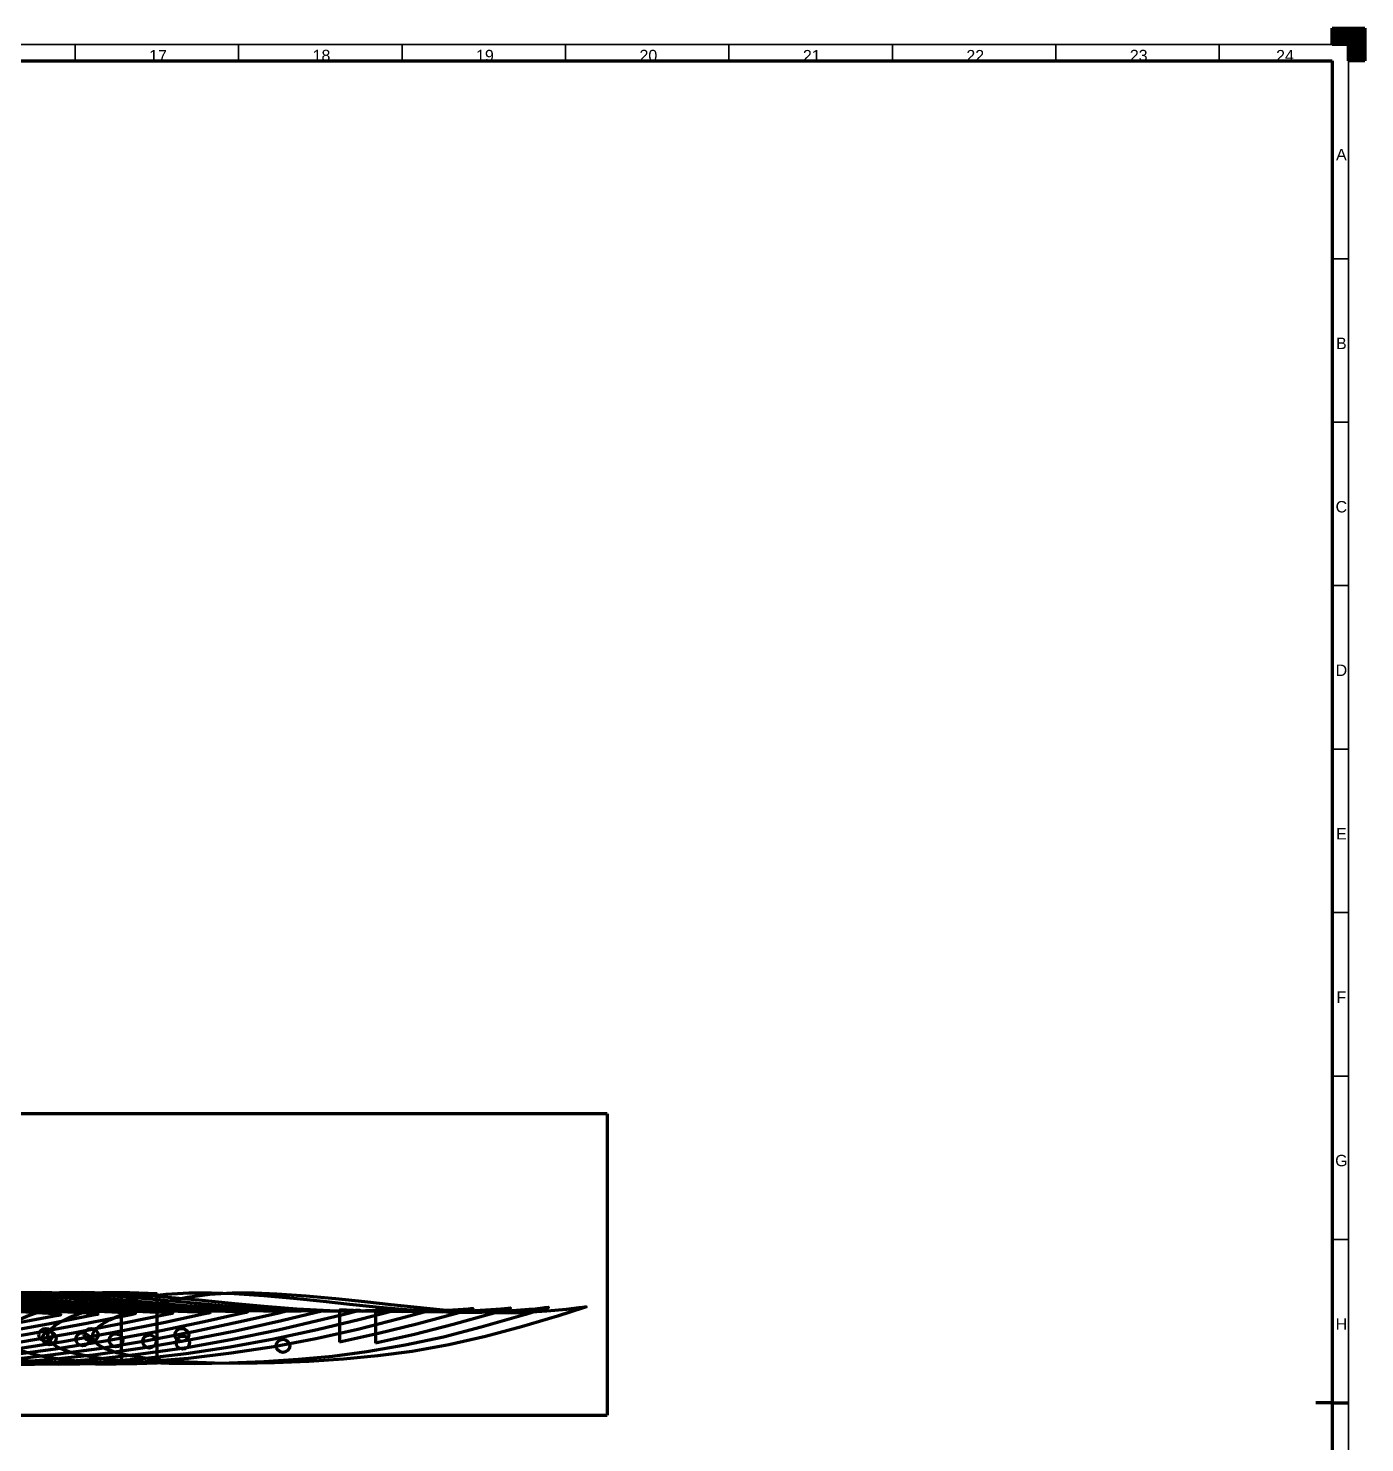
# Model space of a CAD drawing. Header units: millimetres. Extents: x 0 to 1189, y 0 to 841.
# Drawn here: x 780.2 to 1189, y 408.3 to 841 of the extents above; entities that cross this region are included whole.
import ezdxf

# ---------------------------------------------------------------- set-up
doc = ezdxf.new("R2010")
doc.units = ezdxf.units.MM
doc.layers.add('1', color=7, linetype='Continuous', true_color=0xffffff)
doc.layers.add('256', color=7, linetype='Continuous', true_color=0xffffff)
doc.styles.add('Arial', font='Arial')

# ---------------------------------------------------------------- blocks, each defined once
blk = doc.blocks.new('HATCH3')
at = {"color": 18, "lineweight": 13}
for p, q in [((1179, 840.98988), (1189, 840.98988)), ((1179, 840.94755), (1189, 840.94755)), ((1179, 840.90522), (1189, 840.90522)), ((1179, 840.86289), (1189, 840.86289)), ((1179, 840.82056), (1189, 840.82056)), ((1179, 840.77823), (1189, 840.77823)), ((1179, 840.7359), (1189, 840.7359)), ((1179, 840.69357), (1189, 840.69357)), ((1179, 840.65124), (1189, 840.65124)), ((1179, 840.60891), (1189, 840.60891)), ((1179, 840.56658), (1189, 840.56658)), ((1179, 840.52425), (1189, 840.52425)), ((1179, 840.48192), (1189, 840.48192)), ((1179, 840.43959), (1189, 840.43959)), ((1179, 840.39726), (1189, 840.39726)), ((1179, 840.35493), (1189, 840.35493)), ((1179, 840.3126), (1189, 840.3126)), ((1179, 840.27027), (1189, 840.27027)), ((1179, 840.22794), (1189, 840.22794)), ((1179, 840.18561), (1189, 840.18561)), ((1179, 840.14328), (1189, 840.14328)), ((1179, 840.10095), (1189, 840.10095)), ((1179, 840.05862), (1189, 840.05862)), ((1179, 840.01629), (1189, 840.01629)), ((1179, 839.97396), (1189, 839.97396)), ((1179, 839.93163), (1189, 839.93163)), ((1179, 839.8893), (1189, 839.8893)), ((1179, 839.84697), (1189, 839.84697)), ((1179, 839.80464), (1189, 839.80464)), ((1179, 839.76231), (1189, 839.76231)), ((1179, 839.71998), (1189, 839.71998)), ((1179, 839.67765), (1189, 839.67765)), ((1179, 839.63532), (1189, 839.63532)), ((1179, 839.59299), (1189, 839.59299)), ((1179, 839.55066), (1189, 839.55066)), ((1179, 839.50833), (1189, 839.50833)), ((1179, 839.466), (1189, 839.466)), ((1179, 839.42367), (1189, 839.42367)), ((1179, 839.38134), (1189, 839.38134)), ((1179, 839.33901), (1189, 839.33901)), ((1179, 839.29668), (1189, 839.29668)), ((1179, 839.25435), (1189, 839.25435)), ((1179, 839.21202), (1189, 839.21202)), ((1179, 839.16969), (1189, 839.16969)), ((1179, 839.12736), (1189, 839.12736)), ((1179, 839.08503), (1189, 839.08503)), ((1179, 839.0427), (1189, 839.0427)), ((1179, 839.00037), (1189, 839.00037)), ((1179, 838.95804), (1189, 838.95804)), ((1179, 838.91571), (1189, 838.91571)), ((1179, 838.87338), (1189, 838.87338)), ((1179, 838.83105), (1189, 838.83105)), ((1179, 838.78872), (1189, 838.78872)), ((1179, 838.74639), (1189, 838.74639)), ((1179, 838.70406), (1189, 838.70406)), ((1179, 838.66173), (1189, 838.66173)), ((1179, 838.6194), (1189, 838.6194)), ((1179, 838.57707), (1189, 838.57707)), ((1179, 838.53474), (1189, 838.53474)), ((1179, 838.49241), (1189, 838.49241)), ((1179, 838.45008), (1189, 838.45008)), ((1179, 838.40775), (1189, 838.40775)), ((1179, 838.36542), (1189, 838.36542)), ((1179, 838.32309), (1189, 838.32309)), ((1179, 838.28076), (1189, 838.28076)), ((1179, 838.23843), (1189, 838.23843)), ((1179, 838.1961), (1189, 838.1961)), ((1179, 838.15377), (1189, 838.15377)), ((1179, 838.11144), (1189, 838.11144)), ((1179, 838.06911), (1189, 838.06911)), ((1179, 838.02678), (1189, 838.02678)), ((1179, 837.98445), (1189, 837.98445)), ((1179, 837.94212), (1189, 837.94212)), ((1179, 837.89979), (1189, 837.89979)), ((1179, 837.85746), (1189, 837.85746)), ((1179, 837.81513), (1189, 837.81513)), ((1179, 837.7728), (1189, 837.7728)), ((1179, 837.73047), (1189, 837.73047)), ((1179, 837.68814), (1189, 837.68814)), ((1179, 837.64581), (1189, 837.64581)), ((1179, 837.60348), (1189, 837.60348)), ((1179, 837.56115), (1189, 837.56115)), ((1179, 837.51882), (1189, 837.51882)), ((1179, 837.47649), (1189, 837.47649)), ((1179, 837.43416), (1189, 837.43416)), ((1179, 837.39183), (1189, 837.39183)), ((1179, 837.3495), (1189, 837.3495)), ((1179, 837.30717), (1189, 837.30717)), ((1179, 837.26484), (1189, 837.26484)), ((1179, 837.22251), (1189, 837.22251)), ((1179, 837.18018), (1189, 837.18018)), ((1179, 837.13785), (1189, 837.13785)), ((1179, 837.09552), (1189, 837.09552)), ((1179, 837.05319), (1189, 837.05319)), ((1179, 837.01086), (1189, 837.01086)), ((1179, 836.96853), (1189, 836.96853)), ((1179, 836.9262), (1189, 836.9262)), ((1179, 836.88387), (1189, 836.88387)), ((1179, 836.84154), (1189, 836.84154)), ((1179, 836.79921), (1189, 836.79921)), ((1179, 836.75688), (1189, 836.75688)), ((1179, 836.71455), (1189, 836.71455)), ((1179, 836.67222), (1189, 836.67222)), ((1179, 836.62989), (1189, 836.62989)), ((1179, 836.58756), (1189, 836.58756)), ((1179, 836.54523), (1189, 836.54523)), ((1179, 836.5029), (1189, 836.5029)), ((1179, 836.46057), (1189, 836.46057)), ((1179, 836.41824), (1189, 836.41824)), ((1179, 836.37591), (1189, 836.37591)), ((1179, 836.33358), (1189, 836.33358)), ((1179, 836.29125), (1189, 836.29125)), ((1179, 836.24892), (1189, 836.24892)), ((1179, 836.20659), (1189, 836.20659)), ((1179, 836.16426), (1189, 836.16426)), ((1179, 836.12193), (1189, 836.12193)), ((1179, 836.0796), (1189, 836.0796)), ((1179, 836.03727), (1189, 836.03727)), ((1184, 835.99494), (1189, 835.99494)), ((1184, 835.95261), (1189, 835.95261)), ((1184, 835.91028), (1189, 835.91028)), ((1184, 835.86795), (1189, 835.86795)), ((1184, 835.82562), (1189, 835.82562)), ((1184, 835.78329), (1189, 835.78329)), ((1184, 835.74096), (1189, 835.74096)), ((1184, 835.69863), (1189, 835.69863)), ((1184, 835.6563), (1189, 835.6563)), ((1184, 835.61397), (1189, 835.61397)), ((1184, 835.57164), (1189, 835.57164)), ((1184, 835.52931), (1189, 835.52931)), ((1184, 835.48698), (1189, 835.48698)), ((1184, 835.44465), (1189, 835.44465)), ((1184, 835.40232), (1189, 835.40232)), ((1184, 835.35999), (1189, 835.35999)), ((1184, 835.31766), (1189, 835.31766)), ((1184, 835.27533), (1189, 835.27533)), ((1184, 835.233), (1189, 835.233)), ((1184, 835.19067), (1189, 835.19067)), ((1184, 835.14834), (1189, 835.14834)), ((1184, 835.10601), (1189, 835.10601)), ((1184, 835.06368), (1189, 835.06368)), ((1184, 835.02135), (1189, 835.02135)), ((1184, 834.97902), (1189, 834.97902)), ((1184, 834.93669), (1189, 834.93669)), ((1184, 834.89436), (1189, 834.89436)), ((1184, 834.85203), (1189, 834.85203)), ((1184, 834.8097), (1189, 834.8097)), ((1184, 834.76737), (1189, 834.76737)), ((1184, 834.72504), (1189, 834.72504)), ((1184, 834.68271), (1189, 834.68271)), ((1184, 834.64038), (1189, 834.64038)), ((1184, 834.59805), (1189, 834.59805)), ((1184, 834.55572), (1189, 834.55572)), ((1184, 834.51339), (1189, 834.51339)), ((1184, 834.47106), (1189, 834.47106)), ((1184, 834.42873), (1189, 834.42873)), ((1184, 834.3864), (1189, 834.3864)), ((1184, 834.34407), (1189, 834.34407)), ((1184, 834.30174), (1189, 834.30174)), ((1184, 834.25941), (1189, 834.25941)), ((1184, 834.21708), (1189, 834.21708)), ((1184, 834.17475), (1189, 834.17475)), ((1184, 834.13242), (1189, 834.13242)), ((1184, 834.09009), (1189, 834.09009)), ((1184, 834.04776), (1189, 834.04776)), ((1184, 834.00543), (1189, 834.00543)), ((1184, 833.9631), (1189, 833.9631)), ((1184, 833.92077), (1189, 833.92077)), ((1184, 833.87844), (1189, 833.87844)), ((1184, 833.83611), (1189, 833.83611)), ((1184, 833.79378), (1189, 833.79378)), ((1184, 833.75145), (1189, 833.75145)), ((1184, 833.70912), (1189, 833.70912)), ((1184, 833.66679), (1189, 833.66679)), ((1184, 833.62446), (1189, 833.62446)), ((1184, 833.58213), (1189, 833.58213)), ((1184, 833.5398), (1189, 833.5398)), ((1184, 833.49747), (1189, 833.49747)), ((1184, 833.45514), (1189, 833.45514)), ((1184, 833.41281), (1189, 833.41281)), ((1184, 833.37048), (1189, 833.37048)), ((1184, 833.32815), (1189, 833.32815)), ((1184, 833.28582), (1189, 833.28582)), ((1184, 833.24349), (1189, 833.24349)), ((1184, 833.20116), (1189, 833.20116)), ((1184, 833.15883), (1189, 833.15883)), ((1184, 833.1165), (1189, 833.1165)), ((1184, 833.07417), (1189, 833.07417)), ((1184, 833.03184), (1189, 833.03184)), ((1184, 832.98951), (1189, 832.98951)), ((1184, 832.94718), (1189, 832.94718)), ((1184, 832.90485), (1189, 832.90485)), ((1184, 832.86252), (1189, 832.86252)), ((1184, 832.82019), (1189, 832.82019)), ((1184, 832.77786), (1189, 832.77786)), ((1184, 832.73553), (1189, 832.73553)), ((1184, 832.6932), (1189, 832.6932)), ((1184, 832.65087), (1189, 832.65087)), ((1184, 832.60854), (1189, 832.60854)), ((1184, 832.56621), (1189, 832.56621)), ((1184, 832.52388), (1189, 832.52388)), ((1184, 832.48155), (1189, 832.48155)), ((1184, 832.43922), (1189, 832.43922)), ((1184, 832.39689), (1189, 832.39689)), ((1184, 832.35456), (1189, 832.35456)), ((1184, 832.31223), (1189, 832.31223)), ((1184, 832.2699), (1189, 832.2699)), ((1184, 832.22757), (1189, 832.22757)), ((1184, 832.18524), (1189, 832.18524)), ((1184, 832.14291), (1189, 832.14291)), ((1184, 832.10058), (1189, 832.10058)), ((1184, 832.05825), (1189, 832.05825)), ((1184, 832.01592), (1189, 832.01592)), ((1184, 831.97359), (1189, 831.97359)), ((1184, 831.93126), (1189, 831.93126)), ((1184, 831.88893), (1189, 831.88893)), ((1184, 831.8466), (1189, 831.8466)), ((1184, 831.80427), (1189, 831.80427)), ((1184, 831.76194), (1189, 831.76194)), ((1184, 831.71961), (1189, 831.71961)), ((1184, 831.67728), (1189, 831.67728)), ((1184, 831.63495), (1189, 831.63495)), ((1184, 831.59262), (1189, 831.59262)), ((1184, 831.55029), (1189, 831.55029)), ((1184, 831.50796), (1189, 831.50796)), ((1184, 831.46563), (1189, 831.46563)), ((1184, 831.4233), (1189, 831.4233)), ((1184, 831.38097), (1189, 831.38097)), ((1184, 831.33864), (1189, 831.33864)), ((1184, 831.29631), (1189, 831.29631)), ((1184, 831.25398), (1189, 831.25398)), ((1184, 831.21165), (1189, 831.21165)), ((1184, 831.16932), (1189, 831.16932)), ((1184, 831.12699), (1189, 831.12699)), ((1184, 831.08466), (1189, 831.08466)), ((1184, 831.04233), (1189, 831.04233)), ((1184, 831), (1189, 831))]:
    blk.add_line(p, q, dxfattribs=at)

msp = doc.modelspace()

# ---------------------------------------------------------------- linework, layer by layer
at = {"layer": '1', "color": 8, "linetype": 'Continuous', "lineweight": 70}
for p, q in [((957.216019, 508.902458), (87.17971, 508.902458)), ((957.216019, 508.902458), (957.216019, 416.74097)), ((87.17971, 416.74097), (957.216019, 416.74097))]:
    msp.add_line(p, q, dxfattribs=at)
at = {"layer": '1', "color": 163, "linetype": 'Continuous', "lineweight": 70}
for points in [[(660.696348, 452.330866), (669.367203, 453.497734), (678.08612, 454.227738), (686.828189, 454.582496), (695.577743, 454.632669), (704.32614, 454.449598), (713.069537, 454.096976), (721.806884, 453.624268), (730.538758, 453.067171), (744.253122, 452.083978), (757.965022, 451.048611), (771.680394, 450.077153), (785.410112, 449.330971)], [(660.696348, 452.330866), (669.367203, 453.497734), (678.08612, 454.227738), (686.828189, 454.582496), (695.577743, 454.632669), (704.32614, 454.449598), (713.069537, 454.096976), (721.806884, 453.624268), (730.538758, 453.067171), (744.253122, 452.083978), (757.965022, 451.048611), (771.680394, 450.077153), (785.410112, 449.330971)], [(674.147411, 452.265149), (682.722785, 453.456426), (691.349018, 454.199037), (699.999712, 454.552296), (708.658151, 454.588959), (717.315052, 454.384817), (725.966308, 454.008315), (734.610939, 453.512307), (743.249827, 452.934346), (756.81847, 451.925847), (770.386076, 450.879309), (783.958681, 449.923326), (797.547931, 449.237003)], [(674.147411, 452.265149), (682.722785, 453.456426), (691.349018, 454.199037), (699.999712, 454.552296), (708.658151, 454.588959), (717.315052, 454.384817), (725.966308, 454.008315), (734.610939, 453.512307), (743.249827, 452.934346), (756.81847, 451.925847), (770.386076, 450.879309), (783.958681, 449.923326), (797.547931, 449.237003)], [(687.598473, 452.199433), (696.078339, 453.415355), (704.611483, 454.171543), (713.170772, 454.524406), (721.738439, 454.547489), (730.304208, 454.320362), (738.863415, 453.917513), (747.415165, 453.397819), (755.960805, 452.800891), (769.383529, 451.76976), (782.807212, 450.709723), (796.237151, 449.768743), (809.68575, 449.143035)], [(687.598473, 452.199433), (696.078339, 453.415355), (704.611483, 454.171543), (713.170772, 454.524406), (721.738439, 454.547489), (730.304208, 454.320362), (738.863415, 453.917513), (747.415165, 453.397819), (755.960805, 452.800891), (769.383529, 451.76976), (782.807212, 450.709723), (796.237151, 449.768743), (809.68575, 449.143035)], [(701.049536, 452.133716), (709.433722, 453.374068), (717.874151, 454.14303), (726.342151, 454.494564), (734.818835, 454.504108), (743.293212, 454.255597), (751.7603, 453.828485), (760.21926, 453.285437), (768.67179, 452.667951), (781.94871, 451.611976), (795.228325, 450.540413), (808.515713, 449.614695), (821.823569, 449.049067)], [(701.049536, 452.133716), (709.433722, 453.374068), (717.874151, 454.14303), (726.342151, 454.494564), (734.818835, 454.504108), (743.293212, 454.255597), (751.7603, 453.828485), (760.21926, 453.285437), (768.67179, 452.667951), (781.94871, 451.611976), (795.228325, 450.540413), (808.515713, 449.614695), (821.823569, 449.049067)], [(714.500599, 452.068), (722.789057, 453.332169), (731.137717, 454.111342), (739.514872, 454.458294), (747.900091, 454.453578), (756.281993, 454.187914), (764.656012, 453.744586), (773.022157, 453.183229), (781.382695, 452.539946), (794.515124, 451.444059), (807.648575, 450.372048), (820.794844, 449.469211), (833.961388, 448.955099)], [(714.500599, 452.068), (722.789057, 453.332169), (731.137717, 454.111342), (739.514872, 454.458294), (747.900091, 454.453578), (756.281993, 454.187914), (764.656012, 453.744586), (773.022157, 453.183229), (781.382695, 452.539946), (794.515124, 451.444059), (807.648575, 450.372048), (820.794844, 449.469211), (833.961388, 448.955099)], [(727.951662, 452.002283), (735.288556, 453.180341), (742.67979, 453.956575), (750.09962, 454.362786), (757.530352, 454.454504), (764.961008, 454.29929), (774.682703, 453.834636), (784.392374, 453.180993), (794.0936, 452.406736), (804.48325, 451.510186), (814.872849, 450.622732), (825.268721, 449.814736), (835.67718, 449.17914), (846.099207, 448.86113)], [(727.951662, 452.002283), (735.288556, 453.180341), (742.67979, 453.956575), (750.09962, 454.362786), (757.530352, 454.454504), (764.961008, 454.29929), (774.682703, 453.834636), (784.392374, 453.180993), (794.0936, 452.406736), (804.48325, 451.510186), (814.872849, 450.622732), (825.268721, 449.814736), (835.67718, 449.17914), (846.099207, 448.86113)], [(741.402725, 451.936567), (748.65342, 453.136858), (755.961394, 453.92618), (763.299462, 454.334017), (770.648847, 454.416922), (777.997842, 454.245478), (787.611567, 453.754433), (797.212271, 453.073973), (806.804385, 452.274416), (817.077579, 451.355259), (827.351373, 450.45504), (837.632637, 449.648354), (847.927986, 449.033714), (858.237026, 448.767162)], [(741.402725, 451.936567), (748.65342, 453.136858), (755.961394, 453.92618), (763.299462, 454.334017), (770.648847, 454.416922), (777.997842, 454.245478), (787.611567, 453.754433), (797.212271, 453.073973), (806.804385, 452.274416), (817.077579, 451.355259), (827.351373, 450.45504), (837.632637, 449.648354), (847.927986, 449.033714), (858.237026, 448.767162)], [(754.853788, 451.87085), (762.018175, 453.093355), (769.242892, 453.895767), (776.499253, 454.305228), (783.767348, 454.379319), (791.034715, 454.191661), (800.540458, 453.674262), (810.032147, 452.966968), (819.515114, 452.142065), (829.671854, 451.200336), (839.829884, 450.287379), (849.996625, 449.481946), (860.178939, 448.888263), (870.374845, 448.673194)], [(754.853788, 451.87085), (762.018175, 453.093355), (769.242892, 453.895767), (776.499253, 454.305228), (783.767348, 454.379319), (791.034715, 454.191661), (800.540458, 453.674262), (810.032147, 452.966968), (819.515114, 452.142065), (829.671854, 451.200336), (839.829884, 450.287379), (849.996625, 449.481946), (860.178939, 448.888263), (870.374845, 448.673194)], [(768.304851, 451.805134), (775.382814, 453.049835), (782.524279, 453.865355), (789.698991, 454.276457), (796.885859, 454.341732), (804.071634, 454.13784), (813.469385, 453.594065), (822.852003, 452.85996), (832.225782, 452.009747), (842.266074, 451.045422), (852.308384, 450.119693), (862.360685, 449.315545), (872.430043, 448.742829), (882.512664, 448.579226)], [(768.304851, 451.805134), (775.382814, 453.049835), (782.524279, 453.865355), (789.698991, 454.276457), (796.885859, 454.341732), (804.071634, 454.13784), (813.469385, 453.594065), (822.852003, 452.85996), (832.225782, 452.009747), (842.266074, 451.045422), (852.308384, 450.119693), (862.360685, 449.315545), (872.430043, 448.742829), (882.512664, 448.579226)], [(808.646683, 432.546604), (801.871336, 432.820013), (795.107185, 433.294075), (788.371033, 434.065465), (783.958792, 434.81287), (779.613741, 435.879685), (777.949266, 436.446505), (776.339199, 437.149393), (774.824039, 438.0396), (773.464805, 439.156265), (772.978013, 439.737044), (772.616563, 440.400045), (772.455018, 441.131104), (772.544061, 441.872739), (772.96115, 442.720203), (773.578182, 443.441449), (774.29662, 444.066065), (776.164952, 445.296332), (777.938282, 446.215033), (779.763963, 447.027383), (784.817991, 448.872491), (789.980547, 450.392173), (795.206976, 451.673701)], [(808.646683, 432.546604), (801.871336, 432.820013), (795.107185, 433.294075), (788.371033, 434.065465), (783.958792, 434.81287), (779.613741, 435.879685), (777.949266, 436.446505), (776.339199, 437.149393), (774.824039, 438.0396), (773.464805, 439.156265), (772.978013, 439.737044), (772.616563, 440.400045), (772.455018, 441.131104), (772.544061, 441.872739), (772.96115, 442.720203), (773.578182, 443.441449), (774.29662, 444.066065), (776.164952, 445.296332), (777.938282, 446.215033), (779.763963, 447.027383), (784.817991, 448.872491), (789.980547, 450.392173), (795.206976, 451.673701)], [(778.63886, 451.023333), (781.755914, 451.739417)], [(778.63886, 451.023333), (781.755914, 451.739417)], [(781.755914, 451.739417), (788.74427, 453.005567), (795.797976, 453.833316), (802.889178, 454.246233), (811.260593, 454.282195), (819.625113, 453.955561)], [(781.755914, 451.739417), (788.74427, 453.005567), (795.797976, 453.833316), (802.889178, 454.246233), (811.260593, 454.282195), (819.625113, 453.955561)], [(883.737014, 436.127901), (873.253227, 434.750584), (862.726614, 433.750586), (852.175033, 433.058342), (841.609106, 432.645168), (831.035644, 432.510431), (823.281602, 432.604618), (815.533109, 432.896457), (807.798697, 433.453513), (804.768671, 433.77185), (801.748111, 434.165672), (798.742037, 434.654711), (795.757572, 435.267107), (792.815966, 436.06094), (789.98241, 437.168164), (788.825475, 437.78684), (787.736676, 438.520939), (786.788538, 439.426907), (786.282293, 440.265179), (786.125652, 441.22146), (786.386877, 442.157168), (786.938204, 442.970501), (788.319952, 444.202005), (789.87598, 445.202393), (791.512607, 446.064476), (793.196401, 446.832894), (795.899537, 447.905595), (798.646342, 448.858317), (803.621653, 450.34533), (808.658039, 451.607984)], [(883.737014, 436.127901), (873.253227, 434.750584), (862.726614, 433.750586), (852.175033, 433.058342), (841.609106, 432.645168), (831.035644, 432.510431), (823.281602, 432.604618), (815.533109, 432.896457), (807.798697, 433.453513), (804.768671, 433.77185), (801.748111, 434.165672), (798.742037, 434.654711), (795.757572, 435.267107), (792.815966, 436.06094), (789.98241, 437.168164), (788.825475, 437.78684), (787.736676, 438.520939), (786.788538, 439.426907), (786.282293, 440.265179), (786.125652, 441.22146), (786.386877, 442.157168), (786.938204, 442.970501), (788.319952, 444.202005), (789.87598, 445.202393), (791.512607, 446.064476), (793.196401, 446.832894), (795.899537, 447.905595), (798.646342, 448.858317), (803.621653, 450.34533), (808.658039, 451.607984)], [(795.206976, 451.673701), (802.701483, 453.050232), (808.646683, 453.760896)], [(795.206976, 451.673701), (802.701483, 453.050232), (808.646683, 453.760896)], [(897.555406, 436.279005), (887.083996, 434.874989), (876.567492, 433.8595), (866.025188, 433.159256), (855.468034, 432.739736), (844.903339, 432.59708), (837.155693, 432.68238), (829.412826, 432.961008), (821.68342, 433.499159), (818.050546, 433.878351), (814.431337, 434.368178), (810.834358, 435.003565), (807.281147, 435.849669), (803.835636, 437.052086), (802.656504, 437.624307), (801.539258, 438.311334), (800.550682, 439.171751), (800.002041, 439.983142), (799.786403, 440.927335), (799.992052, 441.875216), (800.507961, 442.709646), (801.855702, 443.975154), (803.39446, 444.999397), (805.019376, 445.880139), (806.694118, 446.664431), (809.385932, 447.75889), (812.123435, 448.731072), (817.084558, 450.250176), (822.109102, 451.542268)], [(897.555406, 436.279005), (887.083996, 434.874989), (876.567492, 433.8595), (866.025188, 433.159256), (855.468034, 432.739736), (844.903339, 432.59708), (837.155693, 432.68238), (829.412826, 432.961008), (821.68342, 433.499159), (818.050546, 433.878351), (814.431337, 434.368178), (810.834358, 435.003565), (807.281147, 435.849669), (803.835636, 437.052086), (802.656504, 437.624307), (801.539258, 438.311334), (800.550682, 439.171751), (800.002041, 439.983142), (799.786403, 440.927335), (799.992052, 441.875216), (800.507961, 442.709646), (801.855702, 443.975154), (803.39446, 444.999397), (805.019376, 445.880139), (806.694118, 446.664431), (809.385932, 447.75889), (812.123435, 448.731072), (817.084558, 450.250176), (822.109102, 451.542268)], [(808.646683, 432.546604), (808.646683, 444.426608), (808.646683, 453.760896)], [(808.646683, 432.546604), (808.646683, 444.426608), (808.646683, 453.760896)], [(808.658039, 451.607984), (815.476033, 452.919141), (822.367759, 453.774064), (829.297875, 454.190146), (836.241459, 454.22896), (843.182704, 453.976322), (852.256444, 453.35343), (861.311532, 452.538998), (870.357491, 451.612843), (878.433165, 450.750912), (886.511174, 449.923988), (894.596217, 449.190494), (902.694785, 448.604592), (910.807696, 448.265016), (918.926121, 448.297322)], [(808.658039, 451.607984), (815.476033, 452.919141), (822.367759, 453.774064), (829.297875, 454.190146), (836.241459, 454.22896), (843.182704, 453.976322), (852.256444, 453.35343), (861.311532, 452.538998), (870.357491, 451.612843), (878.433165, 450.750912), (886.511174, 449.923988), (894.596217, 449.190494), (902.694785, 448.604592), (910.807696, 448.265016), (918.926121, 448.297322)], [(819.625113, 432.638798), (819.625113, 444.576185), (819.625113, 453.955561)], [(819.625113, 432.638798), (819.625113, 444.576185), (819.625113, 453.955561)], [(822.109102, 451.542268), (828.840187, 452.875523), (835.648663, 453.743611), (842.497369, 454.161382), (849.359997, 454.191377), (856.219817, 453.922473), (865.185526, 453.273196), (874.131308, 452.432008), (883.067906, 451.480576), (891.046502, 450.599258), (899.028034, 449.759167), (907.017418, 449.021455), (915.02155, 448.4425), (923.040665, 448.125782), (931.06394, 448.203354)], [(822.109102, 451.542268), (828.840187, 452.875523), (835.648663, 453.743611), (842.497369, 454.161382), (849.359997, 454.191377), (856.219817, 453.922473), (865.185526, 453.273196), (874.131308, 452.432008), (883.067906, 451.480576), (891.046502, 450.599258), (899.028034, 449.759167), (907.017418, 449.021455), (915.02155, 448.4425), (923.040665, 448.125782), (931.06394, 448.203354)], [(782.545206, 448.177989), (788.321318, 447.827793), (789.405491, 447.775901), (789.747129, 447.757254), (789.894395, 447.728307), (789.988252, 447.670407), (790.018544, 447.567329), (790.011096, 447.458374), (789.907168, 447.397308), (789.797753, 447.376117), (789.605039, 447.341401), (789.266599, 447.279931), (788.662806, 447.166414), (787.582063, 446.956522), (774.473079, 444.472763), (756.954095, 441.394942), (739.385092, 438.616374), (721.767964, 436.185559), (704.097915, 434.163549)], [(782.545206, 448.177989), (788.321318, 447.827793), (789.405491, 447.775901), (789.747129, 447.757254), (789.894395, 447.728307), (789.988252, 447.670407), (790.018544, 447.567329), (790.011096, 447.458374), (789.907168, 447.397308), (789.797753, 447.376117), (789.605039, 447.341401), (789.266599, 447.279931), (788.662806, 447.166414), (787.582063, 446.956522), (774.473079, 444.472763), (756.954095, 441.394942), (739.385092, 438.616374), (721.767964, 436.185559), (704.097915, 434.163549)], [(794.138142, 448.252298), (799.871152, 447.960359), (800.945184, 447.910952), (801.250441, 447.897505), (801.38964, 447.857062), (801.455784, 447.72369), (801.450441, 447.623132), (801.371979, 447.573731), (800.622097, 447.43276), (800.033962, 447.317294), (798.985325, 447.106814), (786.260415, 444.624577), (769.251944, 441.541019), (752.191869, 438.758418), (735.081689, 436.329593), (717.916308, 434.314653)], [(794.138142, 448.252298), (799.871152, 447.960359), (800.945184, 447.910952), (801.250441, 447.897505), (801.38964, 447.857062), (801.455784, 447.72369), (801.450441, 447.623132), (801.371979, 447.573731), (800.622097, 447.43276), (800.033962, 447.317294), (798.985325, 447.106814), (786.260415, 444.624577), (769.251944, 441.541019), (752.191869, 438.758418), (735.081689, 436.329593), (717.916308, 434.314653)], [(805.731079, 448.326606), (811.344655, 448.094228), (812.397297, 448.055771), (812.693614, 448.045533), (812.831901, 448.004467), (812.895134, 447.872603), (812.882616, 447.777575), (812.796994, 447.741865), (811.497719, 447.483839), (810.478812, 447.274265), (798.124269, 444.788537), (781.608409, 441.696069), (765.04016, 438.906126), (748.415053, 436.475917), (731.7347, 434.465757)], [(805.731079, 448.326606), (811.344655, 448.094228), (812.397297, 448.055771), (812.693614, 448.045533), (812.831901, 448.004467), (812.895134, 447.872603), (812.882616, 447.777575), (812.796994, 447.741865), (811.497719, 447.483839), (810.478812, 447.274265), (798.124269, 444.788537), (781.608409, 441.696069), (765.04016, 438.906126), (748.415053, 436.475917), (731.7347, 434.465757)], [(817.324015, 448.400914), (822.754134, 448.227555), (823.772429, 448.202926), (824.059165, 448.195795), (824.201732, 448.186273), (824.310034, 448.100566), (824.338767, 448.008018), (824.331472, 447.96241), (824.30147, 447.932329), (824.179917, 447.902681), (824.079678, 447.885784), (823.90458, 447.851235), (823.595939, 447.784641), (823.043588, 447.665777), (822.053748, 447.455975), (810.054802, 444.965092), (794.013929, 441.858954), (777.917157, 439.058019), (761.765251, 436.624325), (745.553092, 434.616861)], [(817.324015, 448.400914), (822.754134, 448.227555), (823.772429, 448.202926), (824.059164, 448.195795), (824.201731, 448.186273), (824.310034, 448.100566), (824.338767, 448.008018), (824.331472, 447.962411), (824.301471, 447.932329), (824.179918, 447.902681), (824.079678, 447.885784), (823.90458, 447.851235), (823.595939, 447.784641), (823.043588, 447.665777), (822.053748, 447.455975), (810.054802, 444.965092), (794.013929, 441.858955), (777.917157, 439.058019), (761.765251, 436.624325), (745.553092, 434.616861)], [(828.916951, 448.475223), (834.152763, 448.361243), (835.134234, 448.348008), (835.503468, 448.344674), (835.682755, 448.319699), (835.777202, 448.168553), (835.67712, 448.085512), (835.556375, 448.060044), (835.281772, 448.002924), (834.737192, 447.88206), (833.647552, 447.641219), (822.002899, 445.144631), (806.434522, 442.024368), (790.809042, 439.212084), (775.120378, 436.77334), (759.371484, 434.767965)], [(828.916951, 448.475223), (834.152763, 448.361243), (835.134234, 448.348008), (835.503468, 448.344674), (835.682755, 448.319699), (835.777202, 448.168553), (835.67712, 448.085512), (835.556375, 448.060044), (835.281772, 448.002924), (834.737192, 447.88206), (833.647552, 447.641219), (822.002899, 445.144631), (806.434522, 442.024368), (790.809042, 439.212084), (775.120378, 436.77334), (759.371484, 434.767965)], [(761.134474, 449.518907), (773.124729, 448.771855), (782.545206, 448.177989)], [(761.134474, 449.518907), (773.124729, 448.771855), (782.545206, 448.177989)], [(840.509888, 448.549531), (845.527413, 448.492265), (846.4684, 448.492879), (846.86273, 448.494693), (847.038203, 448.486173), (847.160397, 448.444968), (847.202351, 448.377466), (847.220311, 448.316996), (847.148723, 448.263667), (847.059991, 448.24243), (846.858344, 448.195977), (845.273022, 447.834644), (833.977434, 445.32908), (818.873648, 442.193219), (803.709812, 439.367543), (788.481961, 436.92323), (773.189876, 434.919069)], [(840.509888, 448.549531), (845.527413, 448.492265), (846.4684, 448.492879), (846.86273, 448.494693), (847.038203, 448.486173), (847.160397, 448.444968), (847.202351, 448.377466), (847.220311, 448.316996), (847.148723, 448.263667), (847.059991, 448.24243), (846.858344, 448.195977), (845.273022, 447.834644), (833.977434, 445.32908), (818.873648, 442.193219), (803.709812, 439.367543), (788.481961, 436.92323), (773.189876, 434.919069)], [(773.272293, 449.424939), (784.956932, 448.764103), (794.138142, 448.252298)], [(773.272293, 449.424939), (784.956932, 448.764103), (794.138142, 448.252298)], [(785.410112, 449.330971), (796.789239, 448.75631), (805.731079, 448.326606)], [(785.410112, 449.330971), (796.789239, 448.75631), (805.731079, 448.326606)], [(852.102824, 448.623839), (856.981918, 448.623632), (857.89688, 448.634609), (858.280266, 448.639624), (858.450677, 448.637798), (858.578104, 448.61169), (858.656228, 448.505158), (858.65606, 448.45665), (858.62032, 448.439163), (858.328238, 448.366952), (856.795753, 448.002971), (845.865953, 445.494668), (831.24969, 442.348916), (816.571246, 439.515877), (801.822711, 437.069952), (787.008269, 435.070173)], [(852.102824, 448.623839), (856.981918, 448.623632), (857.896879, 448.634609), (858.280266, 448.639624), (858.450677, 448.637798), (858.578104, 448.61169), (858.656228, 448.505158), (858.65606, 448.45665), (858.62032, 448.439163), (858.328238, 448.366952), (856.795753, 448.002971), (845.865953, 445.494668), (831.24969, 442.348916), (816.571246, 439.515877), (801.822711, 437.069952), (787.008269, 435.070173)], [(797.547931, 449.237003), (808.62166, 448.748474), (817.324015, 448.400914)], [(797.547931, 449.237003), (808.62166, 448.748474), (817.324015, 448.400914)], [(863.69576, 448.698148), (868.539282, 448.757427), (869.446666, 448.779838), (869.788519, 448.79095), (869.956655, 448.777464), (870.091148, 448.680729), (870.107055, 448.647369), (870.105699, 448.626277), (870.080769, 448.610651), (870.055196, 448.601894), (870.008369, 448.587725), (869.925589, 448.564205), (869.186098, 448.379834), (868.198823, 448.140969), (857.652962, 445.634701), (843.549925, 442.487686), (829.384059, 439.654569), (815.14083, 437.212937), (800.826661, 435.221277)], [(863.69576, 448.698148), (868.539282, 448.757427), (869.446666, 448.779838), (869.788519, 448.79095), (869.956655, 448.777464), (870.091148, 448.680728), (870.107056, 448.647368), (870.105699, 448.626276), (870.080768, 448.61065), (870.055196, 448.601893), (870.008369, 448.587725), (869.925589, 448.564205), (869.186098, 448.379834), (868.198823, 448.140969), (857.652962, 445.634701), (843.549925, 442.487686), (829.384059, 439.654569), (815.14083, 437.212937), (800.826661, 435.221277)], [(809.68575, 449.143035), (820.454207, 448.740593), (828.916951, 448.475223)], [(809.68575, 449.143035), (820.454207, 448.740593), (828.916951, 448.475223)], [(875.288697, 448.772456), (877.684517, 448.814546), (880.260329, 448.898645), (881.090874, 448.925768), (881.424579, 448.924315), (881.555898, 448.81235), (881.564418, 448.803742), (881.569072, 448.803335), (881.575153, 448.807013), (881.582546, 448.806823), (881.586833, 448.801491), (881.586407, 448.795457), (881.580437, 448.789743), (881.525067, 448.768493), (881.434536, 448.740315), (881.187285, 448.671853), (880.790632, 448.571171), (877.230704, 447.683577), (873.812259, 446.836805), (870.369223, 445.996154), (856.563335, 442.781769), (842.679226, 439.885412), (828.70473, 437.395146), (814.645053, 435.372381)], [(875.288697, 448.772456), (877.684517, 448.814546), (880.260329, 448.898645), (881.090874, 448.925768), (881.424579, 448.924315), (881.555898, 448.81235), (881.564418, 448.803742), (881.569072, 448.803335), (881.575153, 448.807013), (881.582546, 448.806823), (881.586833, 448.801491), (881.586407, 448.795457), (881.580437, 448.789743), (881.525067, 448.768493), (881.434536, 448.740315), (881.187285, 448.671853), (880.790632, 448.571171), (877.230704, 447.683577), (873.812259, 446.836805), (870.369223, 445.996154), (856.563335, 442.781769), (842.679226, 439.885412), (828.70473, 437.395146), (814.645053, 435.372381)], [(821.823569, 449.049067), (832.286891, 448.732668), (840.509888, 448.549531)], [(821.823569, 449.049067), (832.286891, 448.732668), (840.509888, 448.549531)], [(886.881633, 448.846765), (891.336281, 449.012567), (892.745376, 449.081952), (892.915644, 449.056792), (892.993604, 448.990235), (893.073995, 448.98354), (893.087047, 448.978956), (893.088606, 448.973023), (893.08302, 448.965441), (893.076077, 448.959884), (893.06006, 448.950814), (893.02451, 448.936492), (892.404115, 448.766751), (891.583888, 448.555649), (881.715794, 446.027419), (868.515384, 442.841466), (855.242618, 439.974713), (841.892041, 437.51653), (828.463445, 435.523485)], [(886.881633, 448.846765), (891.336276, 449.012566), (892.745369, 449.081952), (892.915638, 449.056795), (892.993599, 448.990239), (893.073988, 448.983541), (893.087045, 448.978959), (893.088607, 448.973026), (893.083022, 448.965444), (893.076079, 448.959887), (893.060064, 448.950816), (893.024517, 448.936494), (892.404121, 448.766752), (891.583895, 448.555651), (881.715799, 446.02742), (868.515385, 442.841466), (855.242615, 439.974713), (841.892041, 437.51653), (828.463445, 435.523485)], [(833.961388, 448.955099), (844.119727, 448.724698), (852.102824, 448.623839)], [(833.961388, 448.955099), (844.119727, 448.724698), (852.102824, 448.623839)], [(898.474569, 448.921073), (902.868659, 449.150446), (903.646977, 449.195705), (903.952461, 449.220445), (904.258348, 449.230311), (904.453882, 449.165489), (904.541938, 449.158665), (904.612857, 449.164001), (904.623351, 449.156774), (904.624439, 449.150131), (904.617398, 449.142641), (904.608055, 449.137118), (904.587786, 449.127892), (904.549656, 449.112995), (903.957731, 448.944591), (903.163646, 448.735446), (893.655172, 446.20062), (880.931461, 443.00322), (868.131313, 440.126788), (855.247244, 437.665008), (842.281837, 435.674589)], [(898.474569, 448.921073), (902.868659, 449.150446), (903.646977, 449.195705), (903.952461, 449.220445), (904.258348, 449.230311), (904.453882, 449.165489), (904.541938, 449.158665), (904.612857, 449.164001), (904.623351, 449.156774), (904.624439, 449.150131), (904.617398, 449.142641), (904.608055, 449.137118), (904.587786, 449.127892), (904.549656, 449.112995), (903.957731, 448.944591), (903.163646, 448.735446), (893.655172, 446.20062), (880.931461, 443.00322), (868.131313, 440.126788), (855.247244, 437.665008), (842.281837, 435.674589)], [(846.099207, 448.86113), (855.952731, 448.716682), (863.69576, 448.698148)], [(846.099207, 448.86113), (855.952731, 448.716682), (863.69576, 448.698148)], [(858.237026, 448.767162), (867.785919, 448.708623), (875.288697, 448.772456)], [(858.237026, 448.767162), (867.785919, 448.708623), (875.288697, 448.772456)], [(870.374845, 448.673194), (879.619312, 448.700521), (886.881633, 448.846765)], [(870.374845, 448.673194), (879.619312, 448.700521), (886.881633, 448.846765)], [(910.067506, 448.995381), (914.880368, 449.320213), (915.555463, 449.381234), (915.846429, 449.350208), (916.082438, 449.348813), (916.16372, 449.34043), (916.1688, 449.338313), (916.171034, 449.336313), (916.169554, 449.33062), (916.145297, 449.314579), (916.121016, 449.302706), (916.078124, 449.284813), (916.003073, 449.2593), (915.869219, 449.220463), (913.676489, 448.612903), (910.754732, 447.79476), (899.042202, 444.62174), (887.267788, 441.691166), (875.413004, 439.106785)], [(910.067506, 448.995381), (914.880368, 449.320213), (915.555463, 449.381234), (915.846429, 449.350208), (916.082438, 449.348813), (916.16372, 449.34043), (916.1688, 449.338313), (916.171034, 449.336313), (916.169555, 449.33062), (916.145297, 449.314579), (916.121016, 449.302706), (916.078125, 449.284813), (916.003073, 449.2593), (915.869219, 449.220463), (913.676489, 448.612903), (910.754732, 447.79476), (899.042202, 444.62174), (887.267788, 441.691166), (875.413004, 439.106785)], [(875.413004, 449.099915), (886.180093, 448.549076), (894.650483, 448.485258)], [(875.413004, 449.099915), (886.180093, 448.549076), (894.650483, 448.485258)], [(875.413004, 449.099915), (875.413004, 443.503762), (875.413004, 439.106785)], [(875.413004, 449.099915), (875.413004, 443.503762), (875.413004, 439.106785)], [(882.512664, 448.579226), (891.452933, 448.692379), (898.474569, 448.921073)], [(882.512664, 448.579226), (891.452933, 448.692379), (898.474569, 448.921073)], [(933.253378, 449.143998), (935.285796, 449.329271), (937.560635, 449.574387), (938.222296, 449.649682), (938.807971, 449.687552), (939.159862, 449.715338), (939.253153, 449.716914), (939.293254, 449.710825), (939.299127, 449.706493), (939.299264, 449.700906), (939.292804, 449.693593), (939.282689, 449.686735), (939.252844, 449.671876), (939.159879, 449.636522), (938.87526, 449.547061), (936.634901, 448.871724), (934.466214, 448.214828), (932.321714, 447.567171), (930.178331, 446.924956), (918.716445, 443.631331), (907.162874, 440.667406), (895.50056, 438.145987), (883.737014, 436.127901)], [(933.253378, 449.143998), (935.285796, 449.329271), (937.560635, 449.574387), (938.222296, 449.649682), (938.807971, 449.687552), (939.159862, 449.715338), (939.253153, 449.716914), (939.293254, 449.710825), (939.299127, 449.706493), (939.299264, 449.700906), (939.292804, 449.693593), (939.282689, 449.686735), (939.252844, 449.671876), (939.159879, 449.636522), (938.87526, 449.547061), (936.634901, 448.871724), (934.466214, 448.214828), (932.321714, 447.567171), (930.178331, 446.924956), (918.716445, 443.631331), (907.162874, 440.667406), (895.50056, 438.145987), (883.737014, 436.127901)], [(921.660442, 449.06969), (924.711187, 449.30875), (925.853887, 449.413579), (926.996163, 449.525553), (927.282793, 449.518072), (927.57037, 449.527027), (927.646413, 449.530446), (927.688468, 449.532534), (927.717807, 449.529536), (927.725057, 449.524909), (927.727164, 449.517944), (927.718717, 449.503345), (927.665578, 449.478178), (927.617795, 449.462209), (927.536785, 449.435425), (927.397807, 449.391407), (927.146208, 449.319904), (926.689415, 449.195565), (925.881429, 448.959855), (924.439784, 448.53599), (921.861643, 447.78764), (910.118236, 444.48285), (898.30284, 441.454972), (886.391434, 438.820743)], [(921.660442, 449.06969), (924.711187, 449.30875), (925.853887, 449.413579), (926.996163, 449.525553), (927.282793, 449.518072), (927.57037, 449.527027), (927.646413, 449.530446), (927.688468, 449.532534), (927.717807, 449.529536), (927.725057, 449.524909), (927.727164, 449.517944), (927.718717, 449.503345), (927.665578, 449.478178), (927.617795, 449.462209), (927.536785, 449.435425), (927.397807, 449.391407), (927.146208, 449.319904), (926.689415, 449.195565), (925.881429, 448.959855), (924.439784, 448.53599), (921.861643, 447.78764), (910.118236, 444.48285), (898.30284, 441.454972), (886.391434, 438.820743)], [(886.391434, 449.031116), (886.391434, 443.313307), (886.391434, 438.820743)], [(886.391434, 449.031116), (892.095763, 448.666855), (897.80693, 448.425373), (906.788302, 448.39129)], [(886.391434, 449.031116), (886.391434, 443.313307), (886.391434, 438.820743)], [(886.391434, 449.031116), (892.095763, 448.666855), (897.80693, 448.425373), (906.788302, 448.39129)], [(894.650483, 448.485258), (903.286806, 448.684203), (910.067506, 448.995381)], [(894.650483, 448.485258), (903.286806, 448.684203), (910.067506, 448.995381)], [(944.846315, 449.218306), (948.662175, 449.662774), (949.861738, 449.817055), (950.393681, 449.871977), (950.813354, 449.905515), (950.858205, 449.89742), (950.865546, 449.89169), (950.863201, 449.88418), (950.841083, 449.867702), (950.817541, 449.854874), (950.774256, 449.834568), (950.261663, 449.676051), (946.163021, 448.377345), (942.062413, 447.086465), (931.086494, 443.783614), (920.017131, 440.813237), (908.837126, 438.291607), (897.555406, 436.279005)], [(944.846315, 449.218306), (948.662175, 449.662774), (949.861738, 449.817055), (950.393681, 449.871977), (950.813354, 449.905515), (950.858205, 449.89742), (950.865546, 449.89169), (950.863201, 449.88418), (950.841083, 449.867702), (950.817541, 449.854874), (950.774256, 449.834568), (950.261663, 449.676051), (946.163021, 448.377345), (942.062413, 447.086465), (931.086494, 443.783614), (920.017131, 440.813237), (908.837126, 438.291607), (897.555406, 436.279005)], [(906.788302, 448.39129), (915.120962, 448.676), (921.660442, 449.06969)], [(906.788302, 448.39129), (915.120962, 448.676), (921.660442, 449.06969)], [(918.926121, 448.297322), (926.955432, 448.667778), (933.253378, 449.143998)], [(918.926121, 448.297322), (926.955432, 448.667778), (933.253378, 449.143998)], [(931.06394, 448.203354), (938.790254, 448.659552), (944.846315, 449.218306)], [(931.06394, 448.203354), (938.790254, 448.659552), (944.846315, 449.218306)], [(787.008269, 435.070173), (773.687195, 433.620213)], [(787.008269, 435.070173), (773.687195, 433.620213)], [(842.281837, 435.674589), (829.104899, 434.107904), (815.876865, 433.051672), (802.621305, 432.431494), (789.352425, 432.248437), (781.567732, 432.370065), (773.790096, 432.703085)], [(842.281837, 435.674589), (829.104899, 434.107904), (815.876865, 433.051672), (802.621305, 432.431494), (789.352425, 432.248437), (781.567732, 432.370065), (773.790096, 432.703085)], [(800.826661, 435.221277), (787.548833, 433.742698), (774.227214, 432.72935)], [(800.826661, 435.221277), (787.548833, 433.742698), (774.227214, 432.72935)], [(814.645053, 435.372381), (801.405465, 433.864993), (788.119756, 432.837386), (774.807902, 432.234758)], [(814.645053, 435.372381), (801.405465, 433.864993), (788.119756, 432.837386), (774.807902, 432.234758)], [(828.463445, 435.523485), (815.257349, 433.986723), (802.002702, 432.944809), (788.72126, 432.333423), (775.426869, 432.160584)], [(828.463445, 435.523485), (815.257349, 433.986723), (802.002702, 432.944809), (788.72126, 432.333423), (775.426869, 432.160584)], [(819.625113, 432.638798), (813.331477, 432.442024), (807.035538, 432.344318), (800.738849, 432.3524), (794.443451, 432.478463), (788.152361, 432.74344), (781.871369, 433.184808), (775.612818, 433.872965)], [(819.625113, 432.638798), (813.331477, 432.442024), (807.035538, 432.344318), (800.738849, 432.3524), (794.443451, 432.478463), (788.152361, 432.74344), (781.871369, 433.184808), (775.612818, 433.872965)]]:
    msp.add_lwpolyline(points, dxfattribs=at)
for centre, major_axis, ratio in [((785.512114, 441.287753), (-2.128356, 0), 0.939693), ((785.512114, 441.287753), (-2.128356, 0), 0.939693), ((786.610648, 440.289841), (-2.069534, 0.0674), 0.965889), ((786.610648, 440.289841), (-2.069534, 0.0674), 0.965889), ((796.819901, 439.957348), (-2.069534, 0.0674), 0.965889), ((796.819901, 439.957348), (-2.069534, 0.0674), 0.965889), ((799.37938, 441.287753), (-2.128356, 0), 0.939693), ((799.37938, 441.287753), (-2.128356, 0), 0.939693), ((807.029154, 439.624854), (-2.069534, 0.0674), 0.965889), ((807.029154, 439.624854), (-2.069534, 0.0674), 0.965889), ((817.238407, 439.29236), (-2.069534, 0.0674), 0.965889), ((817.238407, 439.29236), (-2.069534, 0.0674), 0.965889), ((827.113912, 441.287753), (-2.128356, 0), 0.939693), ((827.113912, 441.287753), (-2.128356, 0), 0.939693), ((827.44766, 438.959867), (-2.069534, 0.0674), 0.965889), ((827.44766, 438.959867), (-2.069534, 0.0674), 0.965889), ((858.075419, 437.962386), (-2.069534, 0.0674), 0.965889), ((858.075419, 437.962386), (-2.069534, 0.0674), 0.965889)]:
    msp.add_ellipse(centre, major_axis=major_axis, ratio=ratio, dxfattribs=at)
at = {"layer": '256', "color": 18, "linetype": 'Continuous', "lineweight": 70}
for p, q in [((1179, 841), (1189, 841)), ((1179, 836), (1179, 841)), ((1189, 841), (1189, 831)), ((1184, 836), (1179, 836)), ((1184, 831), (1184, 836)), ((20, 831), (1179, 831)), ((1179, 831), (1179, 10)), ((1189, 831), (1184, 831))]:
    msp.add_line(p, q, dxfattribs=at)
at = {"layer": '256', "color": 18, "linetype": 'Continuous', "lineweight": 35}
for p, q in [((15, 836), (1184, 836)), ((794.5, 836), (794.5, 831)), ((844.5, 836), (844.5, 831)), ((894.5, 836), (894.5, 831)), ((944.5, 836), (944.5, 831)), ((994.5, 836), (994.5, 831)), ((1044.5, 836), (1044.5, 831)), ((1094.5, 836), (1094.5, 831)), ((1144.5, 836), (1144.5, 831)), ((1184, 836), (1184, 5)), ((1179, 770.5), (1184, 770.5)), ((1179, 720.5), (1184, 720.5)), ((1179, 670.5), (1184, 670.5)), ((1179, 620.5), (1184, 620.5)), ((1179, 570.5), (1184, 570.5)), ((1179, 520.5), (1184, 520.5)), ((1179, 470.5), (1184, 470.5)), ((1179, 420.5), (1184, 420.5))]:
    msp.add_line(p, q, dxfattribs=at)
at = {"layer": '256', "color": 18, "linetype": 'Continuous', "lineweight": 200}
for q in [(1174, 420.5), (1184, 420.5)]:
    msp.add_line((1179, 420.5), q, dxfattribs=at)

# ---------------------------------------------------------------- block references
at = {"layer": '256', "color": 18, "linetype": 'Continuous', "lineweight": 35}
msp.add_blockref('HATCH3', (0, 0), dxfattribs=at)

# ---------------------------------------------------------------- texts
at = {"layer": '256', "color": 18, "linetype": 'Continuous', "lineweight": 13, "char_height": 3.5, "attachment_point": 7, "line_spacing_factor": 1.047437, "style": 'Arial'}
for s, insert in [('\\fArial|b0|i0;\\W1.0000;17', (817.141196, 830.864203)), ('\\fArial|b0|i0;\\W1.0000;18', (867.141196, 830.864203)), ('\\fArial|b0|i0;\\W1.0000;19', (917.141196, 830.864203)), ('\\fArial|b0|i0;\\W1.0000;20', (967.141196, 830.864203)), ('\\fArial|b0|i0;\\W1.0000;21', (1017.141196, 830.864203)), ('\\fArial|b0|i0;\\W1.0000;22', (1067.141196, 830.864203)), ('\\fArial|b0|i0;\\W1.0000;23', (1117.141196, 830.864203)), ('\\fArial|b0|i0;\\W1.0000;24', (1161.891196, 830.864203)), ('\\fArial|b0|i0;\\W1.0000;A', (1180.229872, 800.621365)), ('\\fArial|b0|i0;\\W1.0000;B', (1180.229872, 742.871365)), ('\\fArial|b0|i0;\\W1.0000;C', (1180.094982, 692.841522)), ('\\fArial|b0|i0;\\W1.0000;D', (1180.094982, 642.871365)), ('\\fArial|b0|i0;\\W1.0000;E', (1180.229872, 592.871365)), ('\\fArial|b0|i0;\\W1.0000;F', (1180.367151, 542.871365)), ('\\fArial|b0|i0;\\W1.0000;G', (1179.958897, 492.841522)), ('\\fArial|b0|i0;\\W1.0000;H', (1180.094982, 442.871365))]:
    msp.add_mtext(s, dxfattribs=dict(at, insert=insert))

doc.saveas('drawing.dxf')
